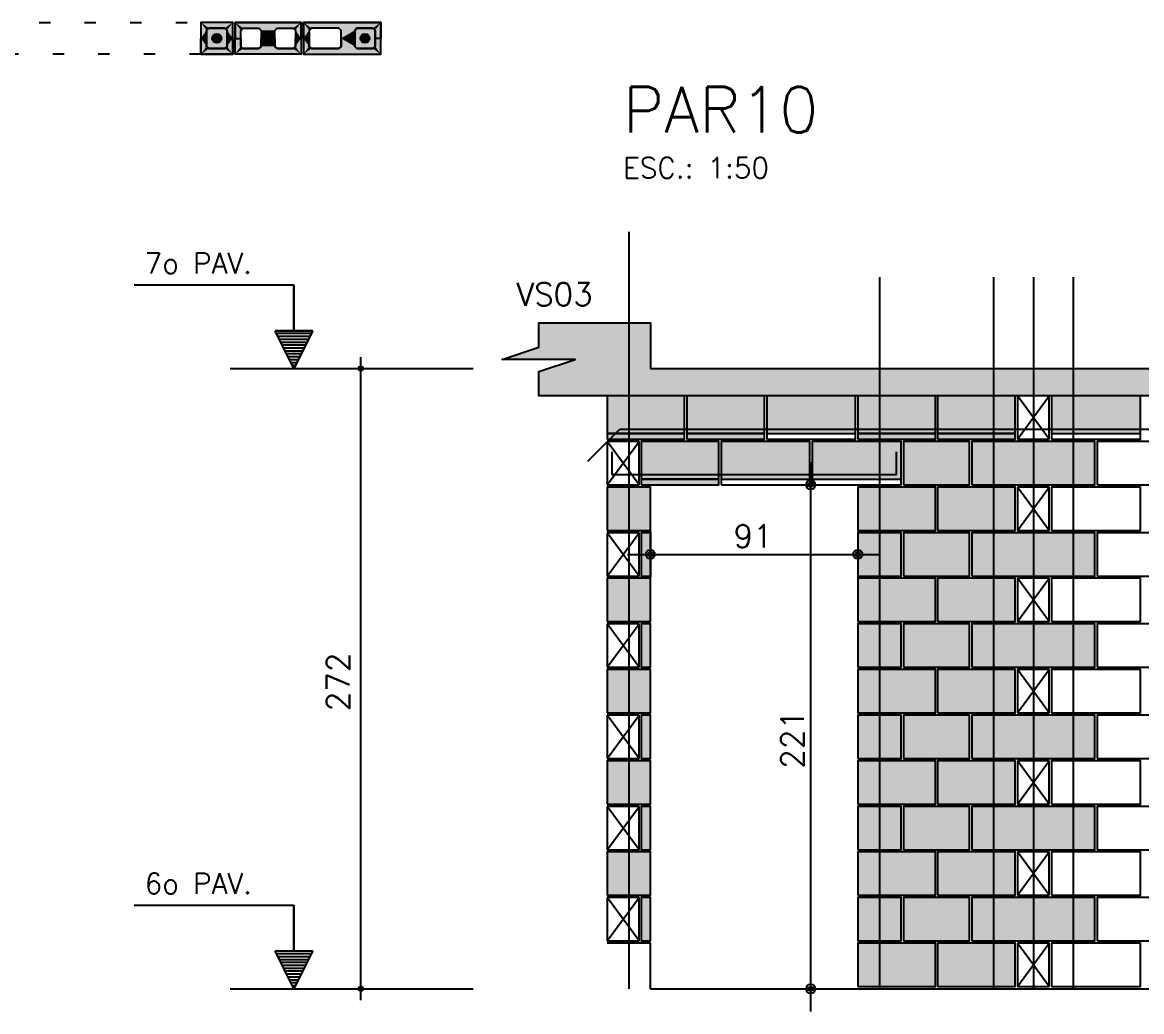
# Model space of a CAD drawing. Extents: x -1.9 to 86, y -1.6 to 61.
# Drawn here: x 32.06 to 41.89, y 36.32 to 45 of the extents above; entities that cross this region are included whole.
import ezdxf

# ---------------------------------------------------------------- set-up
doc = ezdxf.new("R2010")
doc.units = 0
doc.header["$MEASUREMENT"] = 0
doc.linetypes.add('ESTILO_TQS_0001', pattern=[0.45, 0.3, -0.15])
doc.linetypes.add('ESTILO_TQS_0002', pattern=[0.4, 0.1, -0.3])
for name, color, linetype in [('25', 1, 'CONTINUOUS'), ('27', 4, 'CONTINUOUS'), ('PENA_01', 1, 'CONTINUOUS'), ('PENA_02', 2, 'CONTINUOUS'), ('PENA_03', 3, 'CONTINUOUS'), ('PENA_05', 5, 'CONTINUOUS'), ('PENA_06', 6, 'CONTINUOUS'), ('PENA_09', 254, 'CONTINUOUS'), ('PENA_11', 252, 'CONTINUOUS'), ('PENA_19', 240, 'CONTINUOUS'), ('PENA_21', 100, 'CONTINUOUS'), ('PENA_23', 50, 'CONTINUOUS')]:
    doc.layers.add(name, color=color, linetype=linetype)
doc.styles.get("Standard").update_dxf_attribs({"font": 'ROMANS.SHX'})

msp = doc.modelspace()

# ---------------------------------------------------------------- linework, layer by layer
at = {"layer": '25', "linetype": 'Continuous'}
for points in [[(37.5756, 40.5249), (37.4956, 40.5249), (37.4956, 40.1449), (37.5756, 40.1449), (37.5756, 40.5249)], [(37.5756, 39.7249), (37.4956, 39.7249), (37.4956, 39.3449), (37.5756, 39.3449), (37.5756, 39.7249)], [(37.5756, 38.9249), (37.4956, 38.9249), (37.4956, 38.5449), (37.5756, 38.5449), (37.5756, 38.9249)], [(37.5756, 38.1249), (37.4956, 38.1249), (37.4956, 37.7449), (37.5756, 37.7449), (37.5756, 38.1249)], [(37.5756, 37.3249), (37.4956, 37.3249), (37.4956, 36.9449), (37.5756, 36.9449), (37.5756, 37.3249)]]:
    msp.add_lwpolyline(points, dxfattribs=at)
for points in [[(37.5756, 40.5249), (37.4956, 40.5249), (37.4956, 40.1449)], [(37.5756, 40.5249), (37.4956, 40.1449), (37.5756, 40.1449)], [(37.5756, 40.5249), (37.5756, 40.1449), (37.5756, 40.5249)], [(37.5756, 39.7249), (37.4956, 39.7249), (37.4956, 39.3449)], [(37.5756, 39.7249), (37.4956, 39.3449), (37.5756, 39.3449)], [(37.5756, 39.7249), (37.5756, 39.3449), (37.5756, 39.7249)], [(37.5756, 38.9249), (37.4956, 38.9249), (37.4956, 38.5449)], [(37.5756, 38.9249), (37.4956, 38.5449), (37.5756, 38.5449)], [(37.5756, 38.9249), (37.5756, 38.5449), (37.5756, 38.9249)], [(37.5756, 38.1249), (37.4956, 38.1249), (37.4956, 37.7449)], [(37.5756, 38.1249), (37.4956, 37.7449), (37.5756, 37.7449)], [(37.5756, 38.1249), (37.5756, 37.7449), (37.5756, 38.1249)], [(37.5756, 37.3249), (37.4956, 37.3249), (37.4956, 36.9449)], [(37.5756, 37.3249), (37.4956, 36.9449), (37.5756, 36.9449)], [(37.5756, 37.3249), (37.5756, 36.9449), (37.5756, 37.3249)]]:
    msp.add_solid(points, dxfattribs=at)
at = {"layer": '27', "linetype": 'Continuous'}
for points in [[(34.5105, 45.0006), (33.9305, 45.0006), (33.9305, 44.8606), (33.9805, 44.8606), (33.9805, 44.9306), (34.0005, 44.9506), (34.1405, 44.9506), (34.1605, 44.9306), (34.1605, 44.8606), (34.2805, 44.8606), (34.2805, 44.9306), (34.3005, 44.9506), (34.4405, 44.9506), (34.4605, 44.9306), (34.4605, 44.8606), (34.5105, 44.8606), (34.5105, 45.0006)], [(34.5105, 44.7206), (33.9305, 44.7206), (33.9305, 44.8606), (33.9805, 44.8606), (33.9805, 44.7906), (34.0005, 44.7706), (34.1405, 44.7706), (34.1605, 44.7906), (34.1605, 44.8606), (34.2805, 44.8606), (34.2805, 44.7906), (34.3005, 44.7706), (34.4405, 44.7706), (34.4605, 44.7906), (34.4605, 44.8606), (34.5105, 44.8606), (34.5105, 44.7206)], [(39.7956, 40.9449), (40.3756, 40.9449), (40.3756, 41.3249), (39.7956, 41.3249), (39.7956, 40.9449)], [(39.7956, 40.1449), (40.3756, 40.1449), (40.3756, 40.5249), (39.7956, 40.5249), (39.7956, 40.1449)], [(39.7956, 39.3449), (40.3756, 39.3449), (40.3756, 39.7249), (39.7956, 39.7249), (39.7956, 39.3449)], [(39.7956, 38.5449), (40.3756, 38.5449), (40.3756, 38.9249), (39.7956, 38.9249), (39.7956, 38.5449)], [(39.7956, 37.7449), (40.3756, 37.7449), (40.3756, 38.1249), (39.7956, 38.1249), (39.7956, 37.7449)], [(39.7956, 36.9449), (40.3756, 36.9449), (40.3756, 37.3249), (39.7956, 37.3249), (39.7956, 36.9449)]]:
    msp.add_lwpolyline(points, dxfattribs=at)
for points in [[(34.5105, 45.0006), (33.9305, 45.0006), (34.0005, 44.9506)], [(33.9305, 45.0006), (33.9305, 44.8606), (33.9805, 44.8606)], [(33.9305, 45.0006), (33.9805, 44.8606), (33.9805, 44.9306)], [(33.9305, 45.0006), (33.9805, 44.9306), (34.0005, 44.9506)], [(34.5105, 45.0006), (34.0005, 44.9506), (34.1405, 44.9506)], [(34.5105, 45.0006), (34.1405, 44.9506), (34.1605, 44.9306)], [(34.5105, 45.0006), (34.1605, 44.9306), (34.3005, 44.9506)], [(34.5105, 45.0006), (34.3005, 44.9506), (34.4405, 44.9506)], [(34.5105, 45.0006), (34.4405, 44.9506), (34.4605, 44.9306)], [(34.5105, 45.0006), (34.4605, 44.9306), (34.5105, 44.8606)], [(34.1605, 44.9306), (34.2805, 44.9306), (34.3005, 44.9506)], [(34.1605, 44.9306), (34.1605, 44.8606), (34.2805, 44.8606)], [(34.1605, 44.9306), (34.2805, 44.8606), (34.2805, 44.9306)], [(34.5105, 44.8606), (34.4605, 44.9306), (34.4605, 44.8606)], [(33.9305, 44.7206), (33.9305, 44.8606), (33.9805, 44.8606)], [(33.9305, 44.7206), (33.9805, 44.8606), (33.9805, 44.7906)], [(33.9305, 44.7206), (33.9805, 44.7906), (34.0005, 44.7706)], [(34.5105, 44.7206), (34.1405, 44.7706), (34.1605, 44.7906)], [(34.1605, 44.7906), (34.1605, 44.8606), (34.2805, 44.8606)], [(34.1605, 44.7906), (34.2805, 44.8606), (34.2805, 44.7906)], [(34.5105, 44.7206), (34.1605, 44.7906), (34.3005, 44.7706)], [(34.1605, 44.7906), (34.2805, 44.7906), (34.3005, 44.7706)], [(34.5105, 44.7206), (34.4405, 44.7706), (34.4605, 44.7906)], [(34.5105, 44.7206), (34.4605, 44.7906), (34.5105, 44.8606)], [(34.5105, 44.8606), (34.4605, 44.7906), (34.4605, 44.8606)], [(34.5105, 44.7206), (33.9305, 44.7206), (34.0005, 44.7706)], [(34.5105, 44.7206), (34.0005, 44.7706), (34.1405, 44.7706)], [(34.5105, 44.7206), (34.3005, 44.7706), (34.4405, 44.7706)], [(39.7956, 40.9449), (40.3756, 40.9449), (40.3756, 41.3249)], [(39.7956, 40.9449), (40.3756, 41.3249), (39.7956, 41.3249)], [(39.7956, 40.9449), (39.7956, 41.3249), (39.7956, 40.9449)], [(39.7956, 40.1449), (40.3756, 40.1449), (40.3756, 40.5249)], [(39.7956, 40.1449), (40.3756, 40.5249), (39.7956, 40.5249)], [(39.7956, 40.1449), (39.7956, 40.5249), (39.7956, 40.1449)], [(39.7956, 39.3449), (40.3756, 39.3449), (40.3756, 39.7249)], [(39.7956, 39.3449), (40.3756, 39.7249), (39.7956, 39.7249)], [(39.7956, 39.3449), (39.7956, 39.7249), (39.7956, 39.3449)], [(39.7956, 38.5449), (40.3756, 38.5449), (40.3756, 38.9249)], [(39.7956, 38.5449), (40.3756, 38.9249), (39.7956, 38.9249)], [(39.7956, 38.5449), (39.7956, 38.9249), (39.7956, 38.5449)], [(39.7956, 37.7449), (40.3756, 37.7449), (40.3756, 38.1249)], [(39.7956, 37.7449), (40.3756, 38.1249), (39.7956, 38.1249)], [(39.7956, 37.7449), (39.7956, 38.1249), (39.7956, 37.7449)], [(39.7956, 36.9449), (40.3756, 36.9449), (40.3756, 37.3249)], [(39.7956, 36.9449), (40.3756, 37.3249), (39.7956, 37.3249)], [(39.7956, 36.9449), (39.7956, 37.3249), (39.7956, 36.9449)]]:
    msp.add_solid(points, dxfattribs=at)
at = {"layer": 'PENA_01', "linetype": 'Continuous'}
for p, q in [((35.0341, 36.4244), (35.0341, 42.0649)), ((33.888, 41.9649), (36.0189, 41.9649)), ((37.1956, 41.3949), (37.8756, 41.3949)), ((37.8956, 41.3949), (38.5756, 41.3949)), ((38.5956, 41.3949), (39.3756, 41.3949)), ((39.3956, 41.3949), (40.0756, 41.3949)), ((40.0956, 41.3949), (40.7756, 41.3949)), ((41.0956, 41.3949), (41.8756, 41.3949)), ((38.9812, 41.1449), (38.9812, 36.3249)), ((37.4956, 40.9949), (38.1756, 40.9949)), ((38.1956, 40.9949), (38.9756, 40.9949)), ((38.9956, 40.9949), (39.7756, 40.9949)), ((38.7856, 40.9449), (39.1812, 40.9449)), ((37.5756, 40.5349), (37.5756, 40.1349)), ((39.3956, 40.5349), (39.3956, 40.1349)), ((37.3756, 40.3349), (39.5956, 40.3349)), ((33.888, 36.5249), (36.0189, 36.5249)), ((38.7677, 36.5249), (39.1812, 36.5249))]:
    msp.add_line(p, q, dxfattribs=at)
for points in [[(33.6805, 44.7906), (33.7005, 44.7706), (33.8405, 44.7706), (33.8605, 44.7906), (33.8605, 44.9306), (33.8405, 44.9506), (33.7005, 44.9506), (33.6805, 44.9306), (33.6805, 44.7906)], [(34.8405, 44.9506), (34.6005, 44.9506), (34.5805, 44.9306), (34.5805, 44.7906), (34.6005, 44.7706), (34.8405, 44.7706), (34.8605, 44.7906), (34.8605, 44.9306), (34.8405, 44.9506)], [(35.1405, 44.9506), (35.0005, 44.9506), (34.9805, 44.9306), (34.9805, 44.7906), (35.0005, 44.7706), (35.1405, 44.7706), (35.1605, 44.7906), (35.1605, 44.9306), (35.1405, 44.9506)]]:
    msp.add_lwpolyline(points, dxfattribs=at)
at = {"layer": 'PENA_01', "linetype": 'ESTILO_TQS_0001'}
for points in [[(33.9805, 44.9306), (34.0005, 44.9506), (34.1405, 44.9506), (34.1605, 44.9306), (34.1605, 44.7906), (34.1405, 44.7706), (34.0005, 44.7706), (33.9805, 44.7906), (33.9805, 44.9306)], [(34.2805, 44.9306), (34.3005, 44.9506), (34.4405, 44.9506), (34.4605, 44.9306), (34.4605, 44.7906), (34.4405, 44.7706), (34.3005, 44.7706), (34.2805, 44.7906), (34.2805, 44.9306)]]:
    msp.add_lwpolyline(points, dxfattribs=at)
at = {"layer": 'PENA_02', "linetype": 'Continuous'}
for p, q in [((41.0756, 41.7249), (40.7956, 41.7249)), ((40.7956, 41.7249), (40.7956, 41.3449)), ((41.0756, 41.3449), (41.0756, 41.7249)), ((37.4756, 41.3249), (37.1956, 41.3249)), ((37.1956, 41.3249), (37.1956, 40.9449)), ((37.4756, 40.9449), (37.4756, 41.3249)), ((40.7956, 41.3449), (41.0756, 41.3449)), ((37.1956, 40.9449), (37.4756, 40.9449)), ((41.0756, 40.9249), (40.7956, 40.9249)), ((40.7956, 40.9249), (40.7956, 40.5449)), ((41.0756, 40.5449), (41.0756, 40.9249)), ((37.4756, 40.5249), (37.1956, 40.5249)), ((37.1956, 40.5249), (37.1956, 40.1449)), ((37.4756, 40.1449), (37.4756, 40.5249)), ((40.7956, 40.5449), (41.0756, 40.5449)), ((37.1956, 40.1449), (37.4756, 40.1449)), ((41.0756, 40.1249), (40.7956, 40.1249)), ((40.7956, 40.1249), (40.7956, 39.7449)), ((41.0756, 39.7449), (41.0756, 40.1249)), ((37.4756, 39.7249), (37.1956, 39.7249)), ((37.1956, 39.7249), (37.1956, 39.3449)), ((37.4756, 39.3449), (37.4756, 39.7249)), ((40.7956, 39.7449), (41.0756, 39.7449)), ((37.1956, 39.3449), (37.4756, 39.3449)), ((41.0756, 39.3249), (40.7956, 39.3249)), ((40.7956, 39.3249), (40.7956, 38.9449)), ((41.0756, 38.9449), (41.0756, 39.3249)), ((37.4756, 38.9249), (37.1956, 38.9249)), ((37.1956, 38.9249), (37.1956, 38.5449)), ((37.4756, 38.5449), (37.4756, 38.9249)), ((40.7956, 38.9449), (41.0756, 38.9449)), ((37.1956, 38.5449), (37.4756, 38.5449)), ((41.0756, 38.5249), (40.7956, 38.5249)), ((40.7956, 38.5249), (40.7956, 38.1449)), ((41.0756, 38.1449), (41.0756, 38.5249)), ((37.4756, 38.1249), (37.1956, 38.1249)), ((37.1956, 38.1249), (37.1956, 37.7449)), ((37.4756, 37.7449), (37.4756, 38.1249)), ((40.7956, 38.1449), (41.0756, 38.1449)), ((37.1956, 37.7449), (37.4756, 37.7449)), ((41.0756, 37.7249), (40.7956, 37.7249)), ((40.7956, 37.7249), (40.7956, 37.3449)), ((41.0756, 37.3449), (41.0756, 37.7249)), ((37.4756, 37.3249), (37.1956, 37.3249)), ((37.1956, 37.3249), (37.1956, 36.9449)), ((37.4756, 36.9449), (37.4756, 37.3249)), ((40.7956, 37.3449), (41.0756, 37.3449)), ((37.1956, 36.9449), (37.4756, 36.9449)), ((37.5756, 36.9249), (37.1956, 36.9249)), ((37.5756, 36.5249), (37.5756, 36.9249)), ((41.0756, 36.9249), (40.7956, 36.9249)), ((40.7956, 36.9249), (40.7956, 36.5449)), ((41.0756, 36.5449), (41.0756, 36.9249)), ((40.7956, 36.5449), (41.0756, 36.5449)), ((37.5756, 36.5249), (64.6756, 36.5249))]:
    msp.add_line(p, q, dxfattribs=at)
for points in [[(33.6305, 44.7206), (33.9105, 44.7206), (33.9105, 45.0006), (33.6305, 45.0006), (33.6305, 44.7206)], [(33.9305, 45.0006), (34.5105, 45.0006), (34.5105, 44.7206), (33.9305, 44.7206), (33.9305, 45.0006)], [(35.2105, 45.0006), (34.5305, 45.0006), (34.5305, 44.7206), (35.2105, 44.7206), (35.2105, 45.0006)], [(37.5756, 41.9649), (64.6756, 41.9649), (64.6756, 41.7249), (36.5956, 41.7249), (36.5956, 41.9382), (36.9156, 42.0449), (36.2756, 42.0449), (36.5956, 42.1516), (36.5956, 42.3649), (37.5756, 42.3649), (37.5756, 41.9649)], [(37.1956, 41.3449), (37.8756, 41.3449), (37.8756, 41.7249), (37.1956, 41.7249), (37.1956, 41.3449)], [(37.8956, 41.3449), (38.5756, 41.3449), (38.5756, 41.7249), (37.8956, 41.7249), (37.8956, 41.3449)], [(38.5956, 41.3449), (39.3756, 41.3449), (39.3756, 41.7249), (38.5956, 41.7249), (38.5956, 41.3449)], [(39.3956, 41.3449), (40.0756, 41.3449), (40.0756, 41.7249), (39.3956, 41.7249), (39.3956, 41.3449)], [(40.0956, 41.3449), (40.7756, 41.3449), (40.7756, 41.7249), (40.0956, 41.7249), (40.0956, 41.3449)], [(41.0956, 41.3449), (41.8756, 41.3449), (41.8756, 41.7249), (41.0956, 41.7249), (41.0956, 41.3449)], [(37.4956, 40.9449), (38.1756, 40.9449), (38.1756, 41.3249), (37.4956, 41.3249), (37.4956, 40.9449)], [(38.1956, 40.9449), (38.9756, 40.9449), (38.9756, 41.3249), (38.1956, 41.3249), (38.1956, 40.9449)], [(38.9956, 40.9449), (39.7756, 40.9449), (39.7756, 41.3249), (38.9956, 41.3249), (38.9956, 40.9449)], [(39.7956, 40.9449), (40.3756, 40.9449), (40.3756, 41.3249), (39.7956, 41.3249), (39.7956, 40.9449)], [(40.3956, 40.9449), (41.4756, 40.9449), (41.4756, 41.3249), (40.3956, 41.3249), (40.3956, 40.9449)], [(41.4956, 40.9449), (42.2756, 40.9449), (42.2756, 41.3249), (41.4956, 41.3249), (41.4956, 40.9449)], [(37.1956, 40.5449), (37.5756, 40.5449), (37.5756, 40.9249), (37.1956, 40.9249), (37.1956, 40.5449)], [(39.3956, 40.5449), (40.0756, 40.5449), (40.0756, 40.9249), (39.3956, 40.9249), (39.3956, 40.5449)], [(40.0956, 40.5449), (40.7756, 40.5449), (40.7756, 40.9249), (40.0956, 40.9249), (40.0956, 40.5449)], [(41.0956, 40.5449), (41.8756, 40.5449), (41.8756, 40.9249), (41.0956, 40.9249), (41.0956, 40.5449)], [(37.4956, 40.1449), (37.5756, 40.1449), (37.5756, 40.5249), (37.4956, 40.5249), (37.4956, 40.1449)], [(39.3956, 40.1449), (39.7756, 40.1449), (39.7756, 40.5249), (39.3956, 40.5249), (39.3956, 40.1449)], [(39.7956, 40.1449), (40.3756, 40.1449), (40.3756, 40.5249), (39.7956, 40.5249), (39.7956, 40.1449)], [(40.3956, 40.1449), (41.4756, 40.1449), (41.4756, 40.5249), (40.3956, 40.5249), (40.3956, 40.1449)], [(41.4956, 40.1449), (42.2756, 40.1449), (42.2756, 40.5249), (41.4956, 40.5249), (41.4956, 40.1449)], [(37.1956, 39.7449), (37.5756, 39.7449), (37.5756, 40.1249), (37.1956, 40.1249), (37.1956, 39.7449)], [(39.3956, 39.7449), (40.0756, 39.7449), (40.0756, 40.1249), (39.3956, 40.1249), (39.3956, 39.7449)], [(40.0956, 39.7449), (40.7756, 39.7449), (40.7756, 40.1249), (40.0956, 40.1249), (40.0956, 39.7449)], [(41.0956, 39.7449), (41.8756, 39.7449), (41.8756, 40.1249), (41.0956, 40.1249), (41.0956, 39.7449)], [(37.4956, 39.3449), (37.5756, 39.3449), (37.5756, 39.7249), (37.4956, 39.7249), (37.4956, 39.3449)], [(39.3956, 39.3449), (39.7756, 39.3449), (39.7756, 39.7249), (39.3956, 39.7249), (39.3956, 39.3449)], [(39.7956, 39.3449), (40.3756, 39.3449), (40.3756, 39.7249), (39.7956, 39.7249), (39.7956, 39.3449)], [(40.3956, 39.3449), (41.4756, 39.3449), (41.4756, 39.7249), (40.3956, 39.7249), (40.3956, 39.3449)], [(41.4956, 39.3449), (42.2756, 39.3449), (42.2756, 39.7249), (41.4956, 39.7249), (41.4956, 39.3449)], [(37.1956, 38.9449), (37.5756, 38.9449), (37.5756, 39.3249), (37.1956, 39.3249), (37.1956, 38.9449)], [(39.3956, 38.9449), (40.0756, 38.9449), (40.0756, 39.3249), (39.3956, 39.3249), (39.3956, 38.9449)], [(40.0956, 38.9449), (40.7756, 38.9449), (40.7756, 39.3249), (40.0956, 39.3249), (40.0956, 38.9449)], [(41.0956, 38.9449), (41.8756, 38.9449), (41.8756, 39.3249), (41.0956, 39.3249), (41.0956, 38.9449)], [(37.4956, 38.5449), (37.5756, 38.5449), (37.5756, 38.9249), (37.4956, 38.9249), (37.4956, 38.5449)], [(39.3956, 38.5449), (39.7756, 38.5449), (39.7756, 38.9249), (39.3956, 38.9249), (39.3956, 38.5449)], [(39.7956, 38.5449), (40.3756, 38.5449), (40.3756, 38.9249), (39.7956, 38.9249), (39.7956, 38.5449)], [(40.3956, 38.5449), (41.4756, 38.5449), (41.4756, 38.9249), (40.3956, 38.9249), (40.3956, 38.5449)], [(41.4956, 38.5449), (42.2756, 38.5449), (42.2756, 38.9249), (41.4956, 38.9249), (41.4956, 38.5449)], [(37.1956, 38.1449), (37.5756, 38.1449), (37.5756, 38.5249), (37.1956, 38.5249), (37.1956, 38.1449)], [(39.3956, 38.1449), (40.0756, 38.1449), (40.0756, 38.5249), (39.3956, 38.5249), (39.3956, 38.1449)], [(40.0956, 38.1449), (40.7756, 38.1449), (40.7756, 38.5249), (40.0956, 38.5249), (40.0956, 38.1449)], [(41.0956, 38.1449), (41.8756, 38.1449), (41.8756, 38.5249), (41.0956, 38.5249), (41.0956, 38.1449)], [(37.4956, 37.7449), (37.5756, 37.7449), (37.5756, 38.1249), (37.4956, 38.1249), (37.4956, 37.7449)], [(39.3956, 37.7449), (39.7756, 37.7449), (39.7756, 38.1249), (39.3956, 38.1249), (39.3956, 37.7449)], [(39.7956, 37.7449), (40.3756, 37.7449), (40.3756, 38.1249), (39.7956, 38.1249), (39.7956, 37.7449)], [(40.3956, 37.7449), (41.4756, 37.7449), (41.4756, 38.1249), (40.3956, 38.1249), (40.3956, 37.7449)], [(41.4956, 37.7449), (42.2756, 37.7449), (42.2756, 38.1249), (41.4956, 38.1249), (41.4956, 37.7449)], [(37.1956, 37.3449), (37.5756, 37.3449), (37.5756, 37.7249), (37.1956, 37.7249), (37.1956, 37.3449)], [(39.3956, 37.3449), (40.0756, 37.3449), (40.0756, 37.7249), (39.3956, 37.7249), (39.3956, 37.3449)], [(40.0956, 37.3449), (40.7756, 37.3449), (40.7756, 37.7249), (40.0956, 37.7249), (40.0956, 37.3449)], [(41.0956, 37.3449), (41.8756, 37.3449), (41.8756, 37.7249), (41.0956, 37.7249), (41.0956, 37.3449)], [(37.4956, 36.9449), (37.5756, 36.9449), (37.5756, 37.3249), (37.4956, 37.3249), (37.4956, 36.9449)], [(39.3956, 36.9449), (39.7756, 36.9449), (39.7756, 37.3249), (39.3956, 37.3249), (39.3956, 36.9449)], [(39.7956, 36.9449), (40.3756, 36.9449), (40.3756, 37.3249), (39.7956, 37.3249), (39.7956, 36.9449)], [(40.3956, 36.9449), (41.4756, 36.9449), (41.4756, 37.3249), (40.3956, 37.3249), (40.3956, 36.9449)], [(41.4956, 36.9449), (42.2756, 36.9449), (42.2756, 37.3249), (41.4956, 37.3249), (41.4956, 36.9449)], [(39.3956, 36.5449), (40.0756, 36.5449), (40.0756, 36.9249), (39.3956, 36.9249), (39.3956, 36.5449)], [(40.0956, 36.5449), (40.7756, 36.5449), (40.7756, 36.9249), (40.0956, 36.9249), (40.0956, 36.5449)], [(41.0956, 36.5449), (41.8756, 36.5449), (41.8756, 36.9249), (41.0956, 36.9249), (41.0956, 36.5449)]]:
    msp.add_lwpolyline(points, dxfattribs=at)
for centre, radius in [((35.0341, 41.9649), 0.02), ((35.0341, 41.9649), 0.01), ((38.9812, 40.9449), 0.04), ((38.9812, 40.9449), 0.02), ((37.5756, 40.3349), 0.04), ((39.3956, 40.3349), 0.04), ((37.5756, 40.3349), 0.02), ((39.3956, 40.3349), 0.02), ((35.0341, 36.5249), 0.02), ((35.0341, 36.5249), 0.01), ((38.9812, 36.5249), 0.04), ((38.9812, 36.5249), 0.02)]:
    msp.add_circle(centre, radius, dxfattribs=at)
at = {"layer": 'PENA_03', "linetype": 'Continuous'}
for p, q in [((34.447, 42.6968), (33.047, 42.6968)), ((34.447, 42.2968), (34.447, 42.6968)), ((34.4484, 42.2968), (34.4484, 42.6982)), ((34.4477, 41.9649), (34.2818, 42.2968)), ((34.2818, 42.2968), (34.447, 42.2968)), ((34.4477, 41.968), (34.284, 42.2954)), ((34.6114, 42.2954), (34.284, 42.2954)), ((34.6009, 42.2712), (34.2945, 42.2712)), ((34.5881, 42.2457), (34.3073, 42.2457)), ((34.6136, 42.2968), (34.4477, 41.9649)), ((34.6114, 42.2954), (34.4477, 41.968)), ((34.4484, 42.2968), (34.6136, 42.2968)), ((34.5753, 42.2202), (34.3201, 42.2202)), ((34.5626, 42.1946), (34.3328, 42.1946)), ((34.5498, 42.1691), (34.3456, 42.1691)), ((34.537, 42.1436), (34.3583, 42.1436)), ((34.5243, 42.1181), (34.3711, 42.1181)), ((34.5115, 42.0925), (34.3839, 42.0925)), ((34.4988, 42.067), (34.3966, 42.067)), ((34.486, 42.0415), (34.4094, 42.0415)), ((34.4732, 42.0159), (34.4222, 42.0159)), ((34.4605, 41.9904), (34.4349, 41.9904)), ((40.7956, 41.3449), (41.0756, 41.7249)), ((41.0756, 41.3449), (40.7956, 41.7249)), ((37.1956, 40.9449), (37.4756, 41.3249)), ((37.4756, 40.9449), (37.1956, 41.3249)), ((40.7956, 40.5449), (41.0756, 40.9249)), ((41.0756, 40.5449), (40.7956, 40.9249)), ((37.1956, 40.1449), (37.4756, 40.5249)), ((37.4756, 40.1449), (37.1956, 40.5249)), ((40.7956, 39.7449), (41.0756, 40.1249)), ((41.0756, 39.7449), (40.7956, 40.1249)), ((37.1956, 39.3449), (37.4756, 39.7249)), ((37.4756, 39.3449), (37.1956, 39.7249)), ((40.7956, 38.9449), (41.0756, 39.3249)), ((41.0756, 38.9449), (40.7956, 39.3249)), ((37.1956, 38.5449), (37.4756, 38.9249)), ((37.4756, 38.5449), (37.1956, 38.9249)), ((40.7956, 38.1449), (41.0756, 38.5249)), ((41.0756, 38.1449), (40.7956, 38.5249)), ((37.1956, 37.7449), (37.4756, 38.1249)), ((37.4756, 37.7449), (37.1956, 38.1249)), ((40.7956, 37.3449), (41.0756, 37.7249)), ((41.0756, 37.3449), (40.7956, 37.7249)), ((37.1956, 36.9449), (37.4756, 37.3249)), ((37.4756, 36.9449), (37.1956, 37.3249)), ((34.447, 37.2568), (33.047, 37.2568)), ((34.447, 36.8568), (34.447, 37.2568)), ((34.4484, 36.8568), (34.4484, 37.2582)), ((34.4477, 36.5249), (34.2818, 36.8568)), ((34.2818, 36.8568), (34.447, 36.8568)), ((34.4477, 36.528), (34.284, 36.8554)), ((34.6114, 36.8554), (34.284, 36.8554)), ((34.6009, 36.8312), (34.2945, 36.8312)), ((34.6136, 36.8568), (34.4477, 36.5249)), ((34.6114, 36.8554), (34.4477, 36.528)), ((34.4484, 36.8568), (34.6136, 36.8568)), ((40.7956, 36.5449), (41.0756, 36.9249)), ((41.0756, 36.5449), (40.7956, 36.9249)), ((34.5881, 36.8057), (34.3073, 36.8057)), ((34.5753, 36.7802), (34.3201, 36.7802)), ((34.5626, 36.7546), (34.3328, 36.7546)), ((34.5498, 36.7291), (34.3456, 36.7291)), ((34.537, 36.7036), (34.3583, 36.7036)), ((34.5243, 36.6781), (34.3711, 36.6781)), ((34.5115, 36.6525), (34.3839, 36.6525)), ((34.4988, 36.627), (34.3966, 36.627)), ((34.486, 36.6015), (34.4094, 36.6015)), ((34.4732, 36.5759), (34.4222, 36.5759)), ((34.4605, 36.5504), (34.4349, 36.5504))]:
    msp.add_line(p, q, dxfattribs=at)
at = {"layer": 'PENA_03', "linetype": 'ESTILO_TQS_0002'}
msp.add_lwpolyline([(33.6305, 44.7206), (31.8105, 44.7206), (31.8105, 45.0006), (33.6305, 45.0006), (33.6305, 44.7206)], dxfattribs=at)
at = {"layer": 'PENA_03', "linetype": 'Continuous'}
for points in [[(33.8405, 44.9506), (33.8605, 44.9306), (33.8605, 44.7906), (33.8405, 44.7706), (33.7005, 44.7706), (33.6805, 44.7906), (33.6805, 44.9306), (33.7005, 44.9506), (33.8405, 44.9506)], [(35.0005, 44.7706), (34.9805, 44.7906), (34.9805, 44.9306), (35.0005, 44.9506), (35.1405, 44.9506), (35.1605, 44.9306), (35.1605, 44.7906), (35.1405, 44.7706), (35.0005, 44.7706)]]:
    msp.add_lwpolyline(points, dxfattribs=at)
for centre in [(33.7705, 44.8606), (35.0705, 44.8606)]:
    msp.add_circle(centre, 0.04, dxfattribs=at)
for points in [[(33.8105, 44.8606), (33.7505, 44.8952), (33.7329, 44.8743)], [(33.8105, 44.8606), (33.7774, 44.9), (33.7505, 44.8952)], [(33.8105, 44.8606), (33.8011, 44.8863), (33.7774, 44.9)], [(35.1105, 44.8606), (35.0505, 44.8952), (35.0329, 44.8743)], [(35.1105, 44.8606), (35.0774, 44.9), (35.0505, 44.8952)], [(35.1105, 44.8606), (35.1011, 44.8863), (35.0774, 44.9)], [(33.8105, 44.8606), (33.7329, 44.8743), (33.7329, 44.8469)], [(33.8105, 44.8606), (33.7329, 44.8469), (33.7505, 44.826)], [(33.8105, 44.8606), (33.7505, 44.826), (33.7774, 44.8212)], [(33.8105, 44.8606), (33.7774, 44.8212), (33.8011, 44.8349)], [(33.8105, 44.8606), (33.8011, 44.8349), (33.8105, 44.8606)], [(35.1105, 44.8606), (35.0329, 44.8743), (35.0329, 44.8469)], [(35.1105, 44.8606), (35.0329, 44.8469), (35.0505, 44.826)], [(35.1105, 44.8606), (35.0505, 44.826), (35.0774, 44.8212)], [(35.1105, 44.8606), (35.0774, 44.8212), (35.1011, 44.8349)], [(35.1105, 44.8606), (35.1011, 44.8349), (35.1105, 44.8606)]]:
    msp.add_solid(points, dxfattribs=at)
at = {"layer": 'PENA_05', "linetype": 'Continuous'}
for p, q in [((37.0258, 41.1516), (37.3086, 41.4344)), ((37.3086, 41.4344), (51.4605, 41.4344)), ((37.2356, 41.2349), (37.2356, 41.0349)), ((39.7356, 41.0349), (39.7356, 41.2353)), ((37.2356, 41.0349), (39.7356, 41.0349))]:
    msp.add_line(p, q, dxfattribs=at)
for points in [[(37.3856, 43.1649), (37.3856, 36.5249)], [(39.5856, 42.7649), (39.5856, 36.5249)], [(40.5856, 42.7649), (40.5856, 36.5249)], [(40.9356, 42.7649), (40.9356, 36.5249)], [(41.2856, 42.7649), (41.2856, 36.5249)]]:
    msp.add_lwpolyline(points, dxfattribs=at)
at = {"layer": 'PENA_09', "linetype": 'Continuous'}
for points in [[(33.8605, 44.8606), (33.9105, 44.8606), (33.9105, 45.0006), (33.6305, 45.0006), (33.6305, 44.8606), (33.6805, 44.8606), (33.6805, 44.9306), (33.7005, 44.9506), (33.8405, 44.9506), (33.8605, 44.9306), (33.8605, 44.8606)], [(33.8605, 44.8606), (33.9105, 44.8606), (33.9105, 44.7206), (33.6305, 44.7206), (33.6305, 44.8606), (33.6805, 44.8606), (33.6805, 44.7906), (33.7005, 44.7706), (33.8405, 44.7706), (33.8605, 44.7906), (33.8605, 44.8606)], [(37.1956, 41.3949), (37.8756, 41.3949), (37.8756, 41.7249), (37.1956, 41.7249), (37.1956, 41.3949)], [(37.8956, 41.3949), (38.5756, 41.3949), (38.5756, 41.7249), (37.8956, 41.7249), (37.8956, 41.3949)], [(38.5956, 41.3949), (39.3756, 41.3949), (39.3756, 41.7249), (38.5956, 41.7249), (38.5956, 41.3949)], [(39.3956, 41.3949), (40.0756, 41.3949), (40.0756, 41.7249), (39.3956, 41.7249), (39.3956, 41.3949)], [(40.0956, 41.3949), (40.7756, 41.3949), (40.7756, 41.7249), (40.0956, 41.7249), (40.0956, 41.3949)], [(41.0956, 41.3949), (41.8756, 41.3949), (41.8756, 41.7249), (41.0956, 41.7249), (41.0956, 41.3949)], [(37.4956, 40.9949), (38.1756, 40.9949), (38.1756, 41.3249), (37.4956, 41.3249), (37.4956, 40.9949)], [(38.1956, 40.9949), (38.9756, 40.9949), (38.9756, 41.3249), (38.1956, 41.3249), (38.1956, 40.9949)], [(38.9956, 40.9949), (39.7756, 40.9949), (39.7756, 41.3249), (38.9956, 41.3249), (38.9956, 40.9949)]]:
    msp.add_lwpolyline(points, dxfattribs=at)
for points in [[(33.6305, 44.8606), (33.6805, 44.9306), (33.6305, 45.0006)], [(33.6805, 44.9306), (33.7005, 44.9506), (33.6305, 45.0006)], [(33.6305, 45.0006), (33.7005, 44.9506), (33.9105, 45.0006)], [(33.7005, 44.9506), (33.8405, 44.9506), (33.9105, 45.0006)], [(33.9105, 45.0006), (33.8405, 44.9506), (33.8605, 44.9306)], [(33.9105, 44.8606), (33.9105, 45.0006), (33.8605, 44.9306)], [(33.6805, 44.9306), (33.6305, 44.8606), (33.6805, 44.8606)], [(33.8605, 44.8606), (33.9105, 44.8606), (33.8605, 44.9306)], [(33.6305, 44.8606), (33.6805, 44.7906), (33.6305, 44.7206)], [(33.6805, 44.7906), (33.6305, 44.8606), (33.6805, 44.8606)], [(33.6805, 44.7906), (33.7005, 44.7706), (33.6305, 44.7206)], [(33.9105, 44.7206), (33.8405, 44.7706), (33.8605, 44.7906)], [(33.8605, 44.8606), (33.9105, 44.8606), (33.8605, 44.7906)], [(33.9105, 44.8606), (33.9105, 44.7206), (33.8605, 44.7906)], [(33.6305, 44.7206), (33.7005, 44.7706), (33.9105, 44.7206)], [(33.7005, 44.7706), (33.8405, 44.7706), (33.9105, 44.7206)], [(37.1956, 41.3949), (37.8756, 41.3949), (37.8756, 41.7249)], [(37.1956, 41.3949), (37.8756, 41.7249), (37.1956, 41.7249)], [(37.1956, 41.3949), (37.1956, 41.7249), (37.1956, 41.3949)], [(37.8956, 41.3949), (38.5756, 41.3949), (38.5756, 41.7249)], [(37.8956, 41.3949), (38.5756, 41.7249), (37.8956, 41.7249)], [(37.8956, 41.3949), (37.8956, 41.7249), (37.8956, 41.3949)], [(38.5956, 41.3949), (39.3756, 41.3949), (39.3756, 41.7249)], [(38.5956, 41.3949), (39.3756, 41.7249), (38.5956, 41.7249)], [(38.5956, 41.3949), (38.5956, 41.7249), (38.5956, 41.3949)], [(39.3956, 41.3949), (40.0756, 41.3949), (40.0756, 41.7249)], [(39.3956, 41.3949), (40.0756, 41.7249), (39.3956, 41.7249)], [(39.3956, 41.3949), (39.3956, 41.7249), (39.3956, 41.3949)], [(40.0956, 41.3949), (40.7756, 41.3949), (40.7756, 41.7249)], [(40.0956, 41.3949), (40.7756, 41.7249), (40.0956, 41.7249)], [(40.0956, 41.3949), (40.0956, 41.7249), (40.0956, 41.3949)], [(41.0956, 41.3949), (41.8756, 41.3949), (41.8756, 41.7249)], [(41.0956, 41.3949), (41.8756, 41.7249), (41.0956, 41.7249)], [(41.0956, 41.3949), (41.0956, 41.7249), (41.0956, 41.3949)], [(37.4956, 40.9949), (38.1756, 40.9949), (38.1756, 41.3249)], [(37.4956, 40.9949), (38.1756, 41.3249), (37.4956, 41.3249)], [(37.4956, 40.9949), (37.4956, 41.3249), (37.4956, 40.9949)], [(38.1956, 40.9949), (38.9756, 40.9949), (38.9756, 41.3249)], [(38.1956, 40.9949), (38.9756, 41.3249), (38.1956, 41.3249)], [(38.1956, 40.9949), (38.1956, 41.3249), (38.1956, 40.9949)], [(38.9956, 40.9949), (39.7756, 40.9949), (39.7756, 41.3249)], [(38.9956, 40.9949), (39.7756, 41.3249), (38.9956, 41.3249)], [(38.9956, 40.9949), (38.9956, 41.3249), (38.9956, 40.9949)]]:
    msp.add_solid(points, dxfattribs=at)
at = {"layer": 'PENA_11', "linetype": 'Continuous'}
for points in [[(33.8405, 44.9506), (33.7005, 44.7706), (33.6805, 44.7906)], [(33.8405, 44.9506), (33.6805, 44.7906), (33.6805, 44.9306)], [(33.8405, 44.9506), (33.6805, 44.9306), (33.7005, 44.9506)], [(33.8405, 44.9506), (33.8405, 44.7706), (33.7005, 44.7706)], [(33.8405, 44.9506), (33.7005, 44.9506), (33.8405, 44.9506)], [(33.8405, 44.9506), (33.8605, 44.9306), (33.8605, 44.7906)], [(33.8405, 44.9506), (33.8605, 44.7906), (33.8405, 44.7706)], [(35.0005, 44.7706), (34.9805, 44.9306), (35.0005, 44.9506)], [(35.0005, 44.7706), (34.9805, 44.7906), (34.9805, 44.9306)], [(35.0005, 44.7706), (35.0005, 44.9506), (35.1405, 44.9506)], [(35.0005, 44.7706), (35.1405, 44.9506), (35.1605, 44.9306)], [(35.0005, 44.7706), (35.1605, 44.9306), (35.1605, 44.7906)], [(35.0005, 44.7706), (35.1605, 44.7906), (35.1405, 44.7706)], [(35.0005, 44.7706), (35.1405, 44.7706), (35.0005, 44.7706)], [(36.9156, 42.0449), (36.5956, 42.1516), (37.5756, 42.3649)], [(37.5756, 42.3649), (36.5956, 42.1516), (36.5956, 42.3649)], [(36.9156, 42.0449), (37.5756, 42.3649), (37.5756, 41.9649)], [(36.9156, 42.0449), (36.2756, 42.0449), (36.5956, 42.1516)], [(36.9156, 42.0449), (37.5756, 41.9649), (36.5956, 41.7249)], [(36.9156, 42.0449), (36.5956, 41.7249), (36.5956, 41.9382)], [(64.6756, 41.7249), (36.5956, 41.7249), (37.5756, 41.9649)], [(64.6756, 41.7249), (37.5756, 41.9649), (64.6756, 41.9649)]]:
    msp.add_solid(points, dxfattribs=at)
at = {"layer": 'PENA_19', "linetype": 'Continuous'}
for points in [[(40.3956, 40.9449), (41.4756, 40.9449), (41.4756, 41.3249), (40.3956, 41.3249), (40.3956, 40.9449)], [(40.3956, 40.1449), (41.4756, 40.1449), (41.4756, 40.5249), (40.3956, 40.5249), (40.3956, 40.1449)], [(40.3956, 39.3449), (41.4756, 39.3449), (41.4756, 39.7249), (40.3956, 39.7249), (40.3956, 39.3449)], [(40.3956, 38.5449), (41.4756, 38.5449), (41.4756, 38.9249), (40.3956, 38.9249), (40.3956, 38.5449)], [(40.3956, 37.7449), (41.4756, 37.7449), (41.4756, 38.1249), (40.3956, 38.1249), (40.3956, 37.7449)], [(40.3956, 36.9449), (41.4756, 36.9449), (41.4756, 37.3249), (40.3956, 37.3249), (40.3956, 36.9449)]]:
    msp.add_lwpolyline(points, dxfattribs=at)
for points in [[(40.3956, 40.9449), (41.4756, 40.9449), (41.4756, 41.3249)], [(40.3956, 40.9449), (41.4756, 41.3249), (40.3956, 41.3249)], [(40.3956, 40.9449), (40.3956, 41.3249), (40.3956, 40.9449)], [(40.3956, 40.1449), (41.4756, 40.1449), (41.4756, 40.5249)], [(40.3956, 40.1449), (41.4756, 40.5249), (40.3956, 40.5249)], [(40.3956, 40.1449), (40.3956, 40.5249), (40.3956, 40.1449)], [(40.3956, 39.3449), (41.4756, 39.3449), (41.4756, 39.7249)], [(40.3956, 39.3449), (41.4756, 39.7249), (40.3956, 39.7249)], [(40.3956, 39.3449), (40.3956, 39.7249), (40.3956, 39.3449)], [(40.3956, 38.5449), (41.4756, 38.5449), (41.4756, 38.9249)], [(40.3956, 38.5449), (41.4756, 38.9249), (40.3956, 38.9249)], [(40.3956, 38.5449), (40.3956, 38.9249), (40.3956, 38.5449)], [(40.3956, 37.7449), (41.4756, 37.7449), (41.4756, 38.1249)], [(40.3956, 37.7449), (41.4756, 38.1249), (40.3956, 38.1249)], [(40.3956, 37.7449), (40.3956, 38.1249), (40.3956, 37.7449)], [(40.3956, 36.9449), (41.4756, 36.9449), (41.4756, 37.3249)], [(40.3956, 36.9449), (41.4756, 37.3249), (40.3956, 37.3249)], [(40.3956, 36.9449), (40.3956, 37.3249), (40.3956, 36.9449)]]:
    msp.add_solid(points, dxfattribs=at)
at = {"layer": 'PENA_21', "linetype": 'Continuous'}
for points in [[(35.2105, 44.8606), (35.1605, 44.8606), (35.1605, 44.9306), (35.1405, 44.9506), (35.0005, 44.9506), (34.9805, 44.9306), (34.9805, 44.8606), (34.8605, 44.8606), (34.8605, 44.9306), (34.8405, 44.9506), (34.6005, 44.9506), (34.5805, 44.9306), (34.5805, 44.8606), (34.5305, 44.8606), (34.5305, 45.0006), (35.2105, 45.0006), (35.2105, 44.8606)], [(35.2105, 44.8606), (35.1605, 44.8606), (35.1605, 44.7906), (35.1405, 44.7706), (35.0005, 44.7706), (34.9805, 44.7906), (34.9805, 44.8606), (34.8605, 44.8606), (34.8605, 44.7906), (34.8405, 44.7706), (34.6005, 44.7706), (34.5805, 44.7906), (34.5805, 44.8606), (34.5305, 44.8606), (34.5305, 44.7206), (35.2105, 44.7206), (35.2105, 44.8606)], [(37.1956, 41.3449), (37.8756, 41.3449), (37.8756, 41.3949), (37.1956, 41.3949), (37.1956, 41.3449)], [(37.8956, 41.3449), (38.5756, 41.3449), (38.5756, 41.3949), (37.8956, 41.3949), (37.8956, 41.3449)], [(39.3956, 41.3449), (40.0756, 41.3449), (40.0756, 41.3949), (39.3956, 41.3949), (39.3956, 41.3449)], [(40.0956, 41.3449), (40.7756, 41.3449), (40.7756, 41.3949), (40.0956, 41.3949), (40.0956, 41.3449)], [(37.4956, 40.9449), (38.1756, 40.9449), (38.1756, 40.9949), (37.4956, 40.9949), (37.4956, 40.9449)], [(39.3956, 40.5449), (40.0756, 40.5449), (40.0756, 40.9249), (39.3956, 40.9249), (39.3956, 40.5449)], [(40.0956, 40.5449), (40.7756, 40.5449), (40.7756, 40.9249), (40.0956, 40.9249), (40.0956, 40.5449)], [(39.3956, 39.7449), (40.0756, 39.7449), (40.0756, 40.1249), (39.3956, 40.1249), (39.3956, 39.7449)], [(40.0956, 39.7449), (40.7756, 39.7449), (40.7756, 40.1249), (40.0956, 40.1249), (40.0956, 39.7449)], [(39.3956, 38.9449), (40.0756, 38.9449), (40.0756, 39.3249), (39.3956, 39.3249), (39.3956, 38.9449)], [(40.0956, 38.9449), (40.7756, 38.9449), (40.7756, 39.3249), (40.0956, 39.3249), (40.0956, 38.9449)], [(39.3956, 38.1449), (40.0756, 38.1449), (40.0756, 38.5249), (39.3956, 38.5249), (39.3956, 38.1449)], [(40.0956, 38.1449), (40.7756, 38.1449), (40.7756, 38.5249), (40.0956, 38.5249), (40.0956, 38.1449)], [(39.3956, 37.3449), (40.0756, 37.3449), (40.0756, 37.7249), (39.3956, 37.7249), (39.3956, 37.3449)], [(40.0956, 37.3449), (40.7756, 37.3449), (40.7756, 37.7249), (40.0956, 37.7249), (40.0956, 37.3449)], [(39.3956, 36.5449), (40.0756, 36.5449), (40.0756, 36.9249), (39.3956, 36.9249), (39.3956, 36.5449)], [(40.0956, 36.5449), (40.7756, 36.5449), (40.7756, 36.9249), (40.0956, 36.9249), (40.0956, 36.5449)]]:
    msp.add_lwpolyline(points, dxfattribs=at)
for points in [[(35.2105, 45.0006), (34.6005, 44.9506), (34.5305, 45.0006)], [(34.6005, 44.9506), (34.5805, 44.9306), (34.5305, 45.0006)], [(34.5305, 45.0006), (34.5805, 44.9306), (34.5305, 44.8606)], [(34.8405, 44.9506), (34.6005, 44.9506), (35.2105, 45.0006)], [(34.8605, 44.9306), (34.8405, 44.9506), (35.2105, 45.0006)], [(35.2105, 45.0006), (35.0005, 44.9506), (34.8605, 44.9306)], [(35.2105, 45.0006), (35.1405, 44.9506), (35.0005, 44.9506)], [(35.2105, 45.0006), (35.1605, 44.9306), (35.1405, 44.9506)], [(35.2105, 45.0006), (35.2105, 44.8606), (35.1605, 44.8606)], [(35.2105, 45.0006), (35.1605, 44.8606), (35.1605, 44.9306)], [(34.5805, 44.9306), (34.5805, 44.8606), (34.5305, 44.8606)], [(34.8605, 44.8606), (34.8605, 44.9306), (35.0005, 44.9506)], [(34.8605, 44.8606), (35.0005, 44.9506), (34.9805, 44.9306)], [(34.8605, 44.8606), (34.9805, 44.9306), (34.9805, 44.8606)], [(34.5305, 44.7206), (34.5805, 44.7906), (34.5305, 44.8606)], [(34.5805, 44.7906), (34.5805, 44.8606), (34.5305, 44.8606)], [(34.6005, 44.7706), (34.5805, 44.7906), (34.5305, 44.7206)], [(34.8605, 44.7906), (34.8405, 44.7706), (35.2105, 44.7206)], [(34.8605, 44.8606), (34.8605, 44.7906), (35.0005, 44.7706)], [(34.8605, 44.8606), (35.0005, 44.7706), (34.9805, 44.7906)], [(34.8605, 44.8606), (34.9805, 44.7906), (34.9805, 44.8606)], [(35.2105, 44.7206), (35.0005, 44.7706), (34.8605, 44.7906)], [(35.2105, 44.7206), (35.1605, 44.7906), (35.1405, 44.7706)], [(35.2105, 44.7206), (35.2105, 44.8606), (35.1605, 44.8606)], [(35.2105, 44.7206), (35.1605, 44.8606), (35.1605, 44.7906)], [(35.2105, 44.7206), (34.6005, 44.7706), (34.5305, 44.7206)], [(34.8405, 44.7706), (34.6005, 44.7706), (35.2105, 44.7206)], [(35.2105, 44.7206), (35.1405, 44.7706), (35.0005, 44.7706)], [(37.1956, 41.3449), (37.8756, 41.3449), (37.8756, 41.3949)], [(37.1956, 41.3449), (37.8756, 41.3949), (37.1956, 41.3949)], [(37.1956, 41.3449), (37.1956, 41.3949), (37.1956, 41.3449)], [(37.8956, 41.3449), (38.5756, 41.3449), (38.5756, 41.3949)], [(37.8956, 41.3449), (38.5756, 41.3949), (37.8956, 41.3949)], [(37.8956, 41.3449), (37.8956, 41.3949), (37.8956, 41.3449)], [(39.3956, 41.3449), (40.0756, 41.3449), (40.0756, 41.3949)], [(39.3956, 41.3449), (40.0756, 41.3949), (39.3956, 41.3949)], [(39.3956, 41.3449), (39.3956, 41.3949), (39.3956, 41.3449)], [(40.0956, 41.3449), (40.7756, 41.3449), (40.7756, 41.3949)], [(40.0956, 41.3449), (40.7756, 41.3949), (40.0956, 41.3949)], [(40.0956, 41.3449), (40.0956, 41.3949), (40.0956, 41.3449)], [(37.4956, 40.9449), (38.1756, 40.9449), (38.1756, 40.9949)], [(37.4956, 40.9449), (38.1756, 40.9949), (37.4956, 40.9949)], [(37.4956, 40.9449), (37.4956, 40.9949), (37.4956, 40.9449)], [(39.3956, 40.5449), (40.0756, 40.5449), (40.0756, 40.9249)], [(39.3956, 40.5449), (40.0756, 40.9249), (39.3956, 40.9249)], [(39.3956, 40.5449), (39.3956, 40.9249), (39.3956, 40.5449)], [(40.0956, 40.5449), (40.7756, 40.5449), (40.7756, 40.9249)], [(40.0956, 40.5449), (40.7756, 40.9249), (40.0956, 40.9249)], [(40.0956, 40.5449), (40.0956, 40.9249), (40.0956, 40.5449)], [(39.3956, 39.7449), (40.0756, 39.7449), (40.0756, 40.1249)], [(39.3956, 39.7449), (40.0756, 40.1249), (39.3956, 40.1249)], [(39.3956, 39.7449), (39.3956, 40.1249), (39.3956, 39.7449)], [(40.0956, 39.7449), (40.7756, 39.7449), (40.7756, 40.1249)], [(40.0956, 39.7449), (40.7756, 40.1249), (40.0956, 40.1249)], [(40.0956, 39.7449), (40.0956, 40.1249), (40.0956, 39.7449)], [(39.3956, 38.9449), (40.0756, 38.9449), (40.0756, 39.3249)], [(39.3956, 38.9449), (40.0756, 39.3249), (39.3956, 39.3249)], [(39.3956, 38.9449), (39.3956, 39.3249), (39.3956, 38.9449)], [(40.0956, 38.9449), (40.7756, 38.9449), (40.7756, 39.3249)], [(40.0956, 38.9449), (40.7756, 39.3249), (40.0956, 39.3249)], [(40.0956, 38.9449), (40.0956, 39.3249), (40.0956, 38.9449)], [(39.3956, 38.1449), (40.0756, 38.1449), (40.0756, 38.5249)], [(39.3956, 38.1449), (40.0756, 38.5249), (39.3956, 38.5249)], [(39.3956, 38.1449), (39.3956, 38.5249), (39.3956, 38.1449)], [(40.0956, 38.1449), (40.7756, 38.1449), (40.7756, 38.5249)], [(40.0956, 38.1449), (40.7756, 38.5249), (40.0956, 38.5249)], [(40.0956, 38.1449), (40.0956, 38.5249), (40.0956, 38.1449)], [(39.3956, 37.3449), (40.0756, 37.3449), (40.0756, 37.7249)], [(39.3956, 37.3449), (40.0756, 37.7249), (39.3956, 37.7249)], [(39.3956, 37.3449), (39.3956, 37.7249), (39.3956, 37.3449)], [(40.0956, 37.3449), (40.7756, 37.3449), (40.7756, 37.7249)], [(40.0956, 37.3449), (40.7756, 37.7249), (40.0956, 37.7249)], [(40.0956, 37.3449), (40.0956, 37.7249), (40.0956, 37.3449)], [(39.3956, 36.5449), (40.0756, 36.5449), (40.0756, 36.9249)], [(39.3956, 36.5449), (40.0756, 36.9249), (39.3956, 36.9249)], [(39.3956, 36.5449), (39.3956, 36.9249), (39.3956, 36.5449)], [(40.0956, 36.5449), (40.7756, 36.5449), (40.7756, 36.9249)], [(40.0956, 36.5449), (40.7756, 36.9249), (40.0956, 36.9249)], [(40.0956, 36.5449), (40.0956, 36.9249), (40.0956, 36.5449)]]:
    msp.add_solid(points, dxfattribs=at)
at = {"layer": 'PENA_23', "linetype": 'Continuous'}
for points in [[(37.1956, 40.5449), (37.5756, 40.5449), (37.5756, 40.9249), (37.1956, 40.9249), (37.1956, 40.5449)], [(39.3956, 40.1449), (39.7756, 40.1449), (39.7756, 40.5249), (39.3956, 40.5249), (39.3956, 40.1449)], [(37.1956, 39.7449), (37.5756, 39.7449), (37.5756, 40.1249), (37.1956, 40.1249), (37.1956, 39.7449)], [(39.3956, 39.3449), (39.7756, 39.3449), (39.7756, 39.7249), (39.3956, 39.7249), (39.3956, 39.3449)], [(37.1956, 38.9449), (37.5756, 38.9449), (37.5756, 39.3249), (37.1956, 39.3249), (37.1956, 38.9449)], [(39.3956, 38.5449), (39.7756, 38.5449), (39.7756, 38.9249), (39.3956, 38.9249), (39.3956, 38.5449)], [(37.1956, 38.1449), (37.5756, 38.1449), (37.5756, 38.5249), (37.1956, 38.5249), (37.1956, 38.1449)], [(39.3956, 37.7449), (39.7756, 37.7449), (39.7756, 38.1249), (39.3956, 38.1249), (39.3956, 37.7449)], [(37.1956, 37.3449), (37.5756, 37.3449), (37.5756, 37.7249), (37.1956, 37.7249), (37.1956, 37.3449)], [(39.3956, 36.9449), (39.7756, 36.9449), (39.7756, 37.3249), (39.3956, 37.3249), (39.3956, 36.9449)]]:
    msp.add_lwpolyline(points, dxfattribs=at)
for points in [[(37.1956, 40.5449), (37.5756, 40.5449), (37.5756, 40.9249)], [(37.1956, 40.5449), (37.5756, 40.9249), (37.1956, 40.9249)], [(37.1956, 40.5449), (37.1956, 40.9249), (37.1956, 40.5449)], [(39.3956, 40.1449), (39.7756, 40.1449), (39.7756, 40.5249)], [(39.3956, 40.1449), (39.7756, 40.5249), (39.3956, 40.5249)], [(39.3956, 40.1449), (39.3956, 40.5249), (39.3956, 40.1449)], [(37.1956, 39.7449), (37.5756, 39.7449), (37.5756, 40.1249)], [(37.1956, 39.7449), (37.5756, 40.1249), (37.1956, 40.1249)], [(37.1956, 39.7449), (37.1956, 40.1249), (37.1956, 39.7449)], [(39.3956, 39.3449), (39.7756, 39.3449), (39.7756, 39.7249)], [(39.3956, 39.3449), (39.7756, 39.7249), (39.3956, 39.7249)], [(39.3956, 39.3449), (39.3956, 39.7249), (39.3956, 39.3449)], [(37.1956, 38.9449), (37.5756, 38.9449), (37.5756, 39.3249)], [(37.1956, 38.9449), (37.5756, 39.3249), (37.1956, 39.3249)], [(37.1956, 38.9449), (37.1956, 39.3249), (37.1956, 38.9449)], [(39.3956, 38.5449), (39.7756, 38.5449), (39.7756, 38.9249)], [(39.3956, 38.5449), (39.7756, 38.9249), (39.3956, 38.9249)], [(39.3956, 38.5449), (39.3956, 38.9249), (39.3956, 38.5449)], [(37.1956, 38.1449), (37.5756, 38.1449), (37.5756, 38.5249)], [(37.1956, 38.1449), (37.5756, 38.5249), (37.1956, 38.5249)], [(37.1956, 38.1449), (37.1956, 38.5249), (37.1956, 38.1449)], [(39.3956, 37.7449), (39.7756, 37.7449), (39.7756, 38.1249)], [(39.3956, 37.7449), (39.7756, 38.1249), (39.3956, 38.1249)], [(39.3956, 37.7449), (39.3956, 38.1249), (39.3956, 37.7449)], [(37.1956, 37.3449), (37.5756, 37.3449), (37.5756, 37.7249)], [(37.1956, 37.3449), (37.5756, 37.7249), (37.1956, 37.7249)], [(37.1956, 37.3449), (37.1956, 37.7249), (37.1956, 37.3449)], [(39.3956, 36.9449), (39.7756, 36.9449), (39.7756, 37.3249)], [(39.3956, 36.9449), (39.7756, 37.3249), (39.3956, 37.3249)], [(39.3956, 36.9449), (39.3956, 37.3249), (39.3956, 36.9449)]]:
    msp.add_solid(points, dxfattribs=at)

# ---------------------------------------------------------------- texts
at = {"layer": 'PENA_03', "linetype": 'Continuous'}
for s, height, p in [('ESC.: 1:50', 0.18, (37.3356, 43.6349)), ('7o PAV.', 0.18, (33.1377, 42.7986)), ('91', 0.2, (38.3056, 40.3949)), ('6o PAV.', 0.18, (33.1377, 37.3586))]:
    msp.add_text(s, height=height, dxfattribs=at).set_placement(p)
for s, p in [('272', (34.9341, 38.9589)), ('221', (38.9212, 38.4549))]:
    msp.add_text(s, height=0.2, rotation=90, dxfattribs=at).set_placement(p)
at = {"layer": 'PENA_05', "linetype": 'Continuous'}
msp.add_text('VS03', height=0.2, dxfattribs=at).set_placement((36.4009, 42.5158))
at = {"layer": 'PENA_06', "linetype": 'Continuous'}
msp.add_text('PAR10', height=0.4, dxfattribs=at).set_placement((37.3356, 44.0349))

doc.saveas('drawing.dxf')
